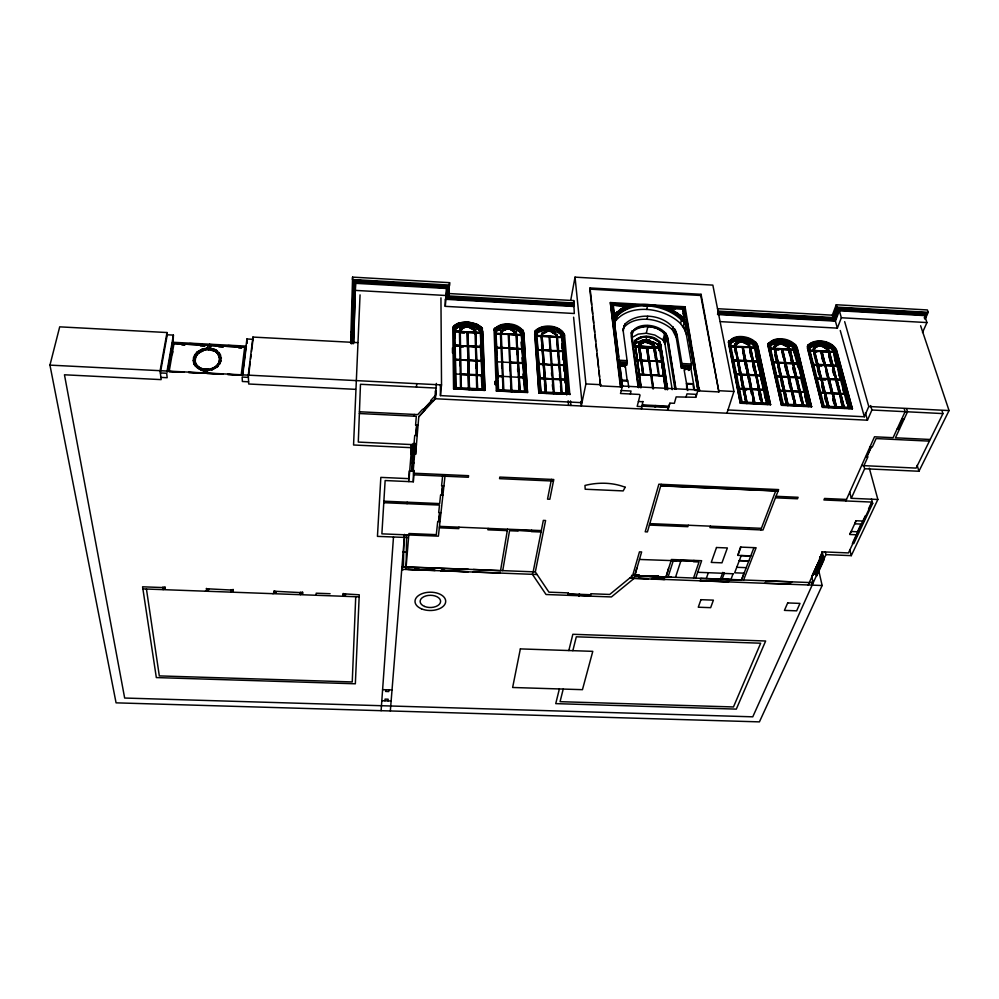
<?xml version="1.0" encoding="UTF-8"?>
<svg xmlns="http://www.w3.org/2000/svg" width="999" height="999" viewBox="0 0 999 999"><rect width="100%" height="100%" fill="white"/><g stroke="black" fill="none" stroke-linecap="round" stroke-linejoin="round"><path stroke-width="1.5" d="M316.171 595.279L316.183 593.206L330.095 593.718M635.189 343.693L636.126 340.234L642.182 337.325M639.435 347.153L640.009 343.943L639.447 345.804M444.992 476.211L438.399 536.163L381.88 533.853L385.139 480.544L413.299 481.793L413.424 470.904M413.736 454.508L413.886 443.568M413.936 470.292L413.886 474.825L468.381 477.26L468.581 475.686L414.023 473.239M414.622 454.17L414.735 443.281M411.064 454.008L415.621 454.22L415.734 443.544M640.871 387.812L634.815 340.809M640.946 387.525L634.79 341.034M638.773 346.69L638.96 344.205M638.623 347.315C639.485 343.644 638.511 345.08 638.873 344.63M411.076 452.447L411.188 444.655M411.613 444.592L411.576 447.689L353.559 444.992L360.052 294.88M413.037 443.519L411.513 471.228M638.086 386.688L631.168 335.814C633.603 319.767 663.336 323.614 667.644 337.2L675.923 388.773M638.448 387.637L631.405 332.542M409.091 477.097L409.178 470.941M404.333 537.462L404.383 534.365M406.118 566.895L406.593 534.715M403.896 539.36L403.446 567.007L468.419 569.305M789.372 349.463L782.504 349.5L785.714 363.074L792.494 363.436L789.148 349.538L774.949 348.776L774.849 347.265L776.235 345.292L780.893 343.231L788.461 346.915L789.897 349.588L794.317 349.825C790.983 341.783 772.202 338.948 769.904 348.127L777.085 379.545M774.949 348.776L775.174 346.503L780.743 343.631L787.836 347.19L789.148 349.538M793.568 351.898L794.779 348.551C791.27 340.122 770.529 337.287 769.779 348.501L774.2 348.738L774.537 345.741L779.832 342.932L779.67 343.906M614.722 326.011L614.86 322.427M768.006 344.817C773.313 334.84 792.769 338.062 797.227 347.764L811.55 406.818L781.505 405.307L768.144 346.603L768.231 343.668M768.968 345.404L782.292 404.895L769.118 344.73M343.244 594.48L343.219 595.242L345.367 595.329M165.072 586.863L165.072 587.637L142.582 586.8L156.331 677.572L355.344 683.791L359.253 594.805L343.256 593.793L345.417 593.868L345.342 596.341M350.649 343.294L352.597 277.123L449.587 282.667L448.551 295.929L573.938 302.984L573.613 306.468L445.192 299.275L445.254 306.343L574.3 313.511L573.701 300.587L448.526 293.519L449.587 282.667M351.336 343.893L353.246 280.195L448.776 286.051L353.246 280.195M352.11 342.994L354.008 281.281L447.927 286.613L446.865 297.802L573.801 304.92M352.847 343.768L354.77 282.28L447.077 287.525L446.029 298.726L573.726 305.881M353.496 342.645L355.532 283.316L446.228 288.461L446.303 295.517L355.144 290.384M353.621 343.594L354.158 326.798M354.258 323.688L355.132 295.729M355.282 291.071L355.532 283.316M686.837 385.139L684.103 369.78C684.602 367.844 691.857 369.118 688.573 370.492M355.731 596.728L352.247 681.942L159.316 675.898L146.441 589.035M734.54 344.955L735.976 342.782L740.446 340.796L734.902 344.006L734.627 346.603L730.182 346.353L730.219 344.156M734.677 344.355L734.627 346.603M742.969 347.365L749.862 347.327L742.969 347.365L745.828 360.951L752.647 361.313L749.662 347.415L735.389 346.641L735.801 343.956L740.396 341.358L746.303 342.994L742.444 340.909M343.244 594.205L343.281 593.443M354.77 282.28L447.077 287.899M740.309 403.234L728.621 344.056C730.956 332.18 753.858 335.602 757.717 345.629L770.529 404.757L740.309 403.234L728.546 341.908M729.532 342.582L741.146 402.822L729.482 344.98L729.595 342.282L729.395 342.994M352.597 277.123L352.472 279.533L449.612 285.065M354.008 281.281L447.927 286.963M381.106 710.689L393.481 537.025M300.399 593.668L302.56 593.743L302.585 592.981M272.877 593.681L276.286 591.733L274.101 591.233L302.56 592.707L302.572 591.945M384.927 700.799L385.052 699.113L388.161 699.2L388.024 700.886M385.739 689.747L385.614 691.458L388.748 691.558L388.886 689.847M390.334 710.963L404.545 534.777M407.055 503.696L407.18 502.185M408.841 481.593L411.825 444.567M414.11 416.171L414.26 414.435M416.458 387.088L416.733 383.666M564.423 365.334L563.249 350.836L558.578 351.011L563.174 351.248C563.985 337.475 563.611 329.608 549 328.721C544.33 328.646 535.576 329.62 536.663 336.238L541.221 336.476L544.368 378.584M413.973 444.667L414.735 435.352L417.195 435.464M412.35 471.266L413.773 454.095M415.721 435.389L416.571 425.212M538.823 393.094L569.917 394.243L538.823 393.094L534.89 331.743M535.939 332.342L539.86 392.682L568.593 393.718L563.374 335.564C559.715 325.924 541.833 324.5 535.926 332.492M415.971 435.402L416.82 425.224M413.186 471.303L414.622 454.145M416.208 435.414L417.07 425.237M405.906 569.43L408.928 533.528L436.301 534.652L437.724 521.428L440.01 521.528M413.299 481.793L414.185 471.316L409.677 471.116M415.621 454.22L418.793 416.708L424.725 410.252L422.627 409.29L417.732 414.597L359.44 411.763M221.366 357.917L219.917 363.936M407.692 569.43L435.152 570.317M274.138 592.282C278.709 591.695 274.3 594.093 274.163 591.932M274.113 591.658L274.126 590.884M418.793 416.708L435.364 398.751L436.363 383.429M445.254 306.343L447.077 287.525M446.865 297.802L447.927 286.613M573.876 303.996L447.714 296.903L448.763 285.627M573.601 317.207L581.98 402.672L440.447 395.616L441.521 384.915L440.946 297.852M193.269 360.651L193.556 357.492M453.271 326.561L452.972 327.722L454.095 325.549L458.491 323.127L467.644 321.815L476.873 324.126L482.255 328.134L484.927 390.384L453.571 388.798L452.759 329.108C455.344 318.231 478.446 322.09 482.455 328.546M454.158 327.635L454.046 328.334C459.128 320.454 477.21 320.904 480.494 330.369L482.455 388.911L455.869 387.575L454.932 328.996C455.257 323.401 463.361 323.114 467.557 322.964M454.12 328.059L454.295 327.335M454.245 327.759L454.645 326.798M454.945 330.169L454.807 331.818L459.465 331.643L454.857 331.393M472.752 326.211C462.3 325.624 477.822 327.085 475.774 332.942L480.382 333.191C480.531 322.352 458.454 320.954 455.032 329.832C460.339 322.64 477.26 323.526 480.419 332.492L482.33 389.847M455.319 328.122L455.182 329.433C461.613 323.526 477.085 323.901 480.369 332.867L475.761 332.617C474.875 324.375 461.251 326.323 459.827 329.258C460.826 326.361 470.342 326.086 463.773 325.786C463.861 325.437 470.492 325.861 471.366 326.186M455.444 329.008L455.744 327.56M456.768 328.059L456.905 326.748M458.054 327.347L458.191 326.036M442.619 476.111L441.583 485.764L443.931 485.876M459.44 326.748L459.59 325.437M438.636 521.466L439.597 512.637M441.521 495.042L442.52 485.814M455.219 328.321L454.807 331.493L459.453 331.318L454.857 331.069L454.907 337.899M438.873 521.478L439.835 512.649M441.745 495.054L442.757 485.814M439.098 521.49L440.059 512.649M441.983 495.067L442.994 485.826M453.571 388.798L484.927 390.384M455.482 374.026L460.277 374.2M460.564 329.62C460.015 330.856 465.284 325.911 467.457 326.598L474.125 330.207L474.987 332.58L460.202 331.78L460.989 329.071L466.258 326.885M460.939 326.261L461.076 324.95M496.003 332.392C496.491 326.386 505.544 326.398 510.039 326.661C523.738 327.772 522.814 336.988 522.115 349.076L517.494 348.826L516.333 332.53L509.34 328.221C512.25 328.072 500.824 330.007 501.173 330.919L507.28 328.109L507.08 329.096L502.997 330.894L501.336 332.655L503.046 330.469L507.142 328.671M435.089 570.491L407.58 569.255M462.5 325.911L462.649 324.588M459.827 361.476L459.902 365.696M464.123 325.674L464.273 324.363M494.055 329.533L496.316 390.959L527.497 392.52L523.838 332.967C520.192 322.227 499.775 320.592 494.006 329.957L494.293 328.783M494.88 332.292L497.39 390.547L495.129 330.132M460.801 359.84L467.894 360.627L468.656 389.111M465.147 325.612L469.73 325.861M465.447 326.074L466.458 325.886M465.796 325.574L465.946 324.25M205.357 591.196L208.679 589.235L206.431 588.736L233.067 590.147L233.067 589.373M230.944 591.108L233.142 591.183L233.142 590.421M467.582 324.288L467.457 326.598M454.607 327.222L460.589 324.188L467.619 323.052M467.894 360.289L467.594 345.754L460.477 345.804L467.544 346.178L467.257 332.068L460.252 331.68L461.363 388.748M467.994 332.53L475.049 332.48L467.994 332.53L468.331 346.216L475.399 346.591L468.394 346.129L469.043 374.725L476.311 375.025M468.756 325.499L470.367 325.824M468.668 327.01L474.188 329.782L475.037 332.155L476.735 389.523M469.393 326.723L469.493 325.861M441.833 569.83L444.78 570.167M469.405 389.573L468.044 332.105M639.56 345.392L640.134 343.806L643.618 341.67M639.722 344.58L639.535 346.728L654.233 347.427M467.894 360.627L467.607 346.091L460.477 346.129L467.557 346.503M468.593 389.535L467.944 360.214L460.751 359.915L467.932 359.877M474.687 331.031L474.625 330.382M357.654 342.62L252.922 337.075L248.289 375.149L248.714 384.003L355.457 389.335M248.589 375.849L250.25 362.15M250.612 359.103L251.174 354.533M251.536 351.486L253.022 339.31L246.915 338.986L242.332 375.537M474.987 332.58L460.239 331.356L460.202 332.105L467.207 332.48M475.399 330.744L475.349 330.107M481.368 360.914L476.61 360.751L475.824 332.53L480.432 332.767M475.811 360.701L468.731 359.915M479.607 330.319L479.77 329.008M242.745 374.862L246.341 346.129L172.665 342.27L167.645 371.441M479.895 330.769L480.057 329.458M480.057 331.181L480.169 329.682M481.855 375.299L477.047 375.137L476.248 346.541L480.894 346.79M480.781 328.209L481.668 331.568L480.781 328.209L479.208 326.935L474.637 324.525L469.38 323.214M216.696 350.537L210.564 348.276L210.939 345.517L244.668 347.277L241.171 375.199L227.71 374.338M477.447 388.524L476.673 360.664M480.694 348.464L480.731 347.714M482.854 331.168L484.977 389.96M458.978 527.172L458.803 528.621L439.323 527.809M481.63 376.973L481.68 376.211M614.797 322.689L615.109 320.504L614.06 325.274L617.407 315.234L615.771 318.556M206.481 589.16L206.481 588.386M206.531 589.785C211.139 589.198 206.743 591.608 206.581 589.435M494.08 329.608L494.705 328.122M497.452 390.134L526.198 391.995L522.652 333.366C519.193 323.576 500.574 322.215 495.067 330.557L495.179 329.87M495.254 329.982L495.641 329.021M459.415 331.73L459.827 329.258M496.228 330.544L496.016 332.043L496.191 331.268M496.103 331.481L496.578 329.92M496.403 331.231L496.728 329.782M496.54 331.094L497.852 328.971M497.677 330.282L499.113 328.259M498.938 329.57L500.312 328.971L500.487 327.66M454.095 327.909L454.695 388.399L483.653 389.86L481.718 331.156M500.312 328.971L501.773 328.484L501.96 327.173M468.032 571.765L440.459 570.604M501.773 328.484L503.321 328.122L503.508 326.823M504.632 327.585L507.017 327.585L505.931 327.834M503.321 328.122L504.932 327.897L505.107 326.586M504.932 329.882L504.932 328.796M496.316 390.959L527.559 392.108M507.217 328.534L506.306 327.872L508.229 328.321L508.404 326.511M501.735 362.063L497.065 361.813M504.92 327.897L506.58 327.784L506.768 326.486M494.655 328.546L501.011 325.224L508.441 324.038M472.927 571.952L500.087 573.001M495.591 329.445L501.448 326.411L508.416 325.274M473.326 569.492L500.524 570.779L507.529 529.195M507.08 329.096L508.316 328.396M503.846 389.86L501.273 333.903L508.241 334.278L501.211 334.315L501.248 333.566L515.971 334.365L519.268 391.658M510.501 328.072L509.54 327.722L509.278 328.646L513.511 328.421M501.523 331.843L501.198 333.991L515.909 334.79L515.147 332.567L509.54 328.808L515.696 332.13L516.683 334.827L521.253 335.077C520.117 329.021 511.6 328.134 506.58 327.784M509.015 334.315L515.984 334.69L509.015 334.315L511.963 391.708M503.284 376.398L510.464 376.773M511.001 329.87L515.209 332.155L515.909 334.79M511.525 328.246C507.38 326.548 499.263 327.26 496.141 331.656M512.437 330.632L512.487 329.545M509.627 362.475L502.522 362.1M205.232 373.189L205.819 369.28L205.881 370.017M208.092 370.592L207.193 370.579L206.805 373.464L220.255 374.15M203.684 373.301L204.071 370.454L197.864 368.156L193.893 363.361M206.606 348.139L207.48 348.151L207.867 345.354L173.988 343.581L169.156 371.566L179.658 372.09M488.149 528.384L487.924 529.82L507.292 530.631M511.176 376.885L518.344 377.26M519.917 390.671L516.758 334.74L521.341 334.977M520.429 332.53L520.629 331.218M520.541 334.19L520.941 331.68M520.716 334.603L521.041 331.893M162.999 588.611L165.21 588.686L165.21 587.912M522.652 333.366L521.64 330.432M527.497 392.52L523.776 333.379L522.639 329.645M520.067 391.695L517.582 348.738L522.202 348.988M523.389 331.543L523.339 330.769M522.976 363.174L522.177 348.651L517.557 348.414M519.205 376.873L523.926 377.123L523.039 362.749L518.381 362.512M524.675 390.909L523.938 377.46L519.143 377.297M534.665 333.966L538.898 392.682M535.102 331.006C541.47 323.963 561.301 325.799 564.572 335.164C560.701 324.613 541.146 322.902 534.89 331.818M536.426 331.231C542.769 326.523 559.74 325.874 563.299 335.989L568.593 393.718M537.112 332.555L536.775 334.253L537.499 331.993M537.137 333.441L538.598 331.181M538.386 332.492L539.822 330.469M539.61 331.78L540.958 331.181L541.171 329.87M541.221 336.476L541.271 335.739L536.713 335.489L541.296 336.064L545.367 391.958M558.99 365.047L556.368 335.214L553.121 332.405L548.926 330.607C544.605 331.356 535.501 338.661 547.677 331.306L547.877 330.319L545.566 331.006L541.683 333.678L547.802 330.731L544.992 329.77L552.684 330.607M540.958 331.181L542.395 330.694L542.619 329.395M553.483 393.806L549.013 336.476L542.07 336.101L544.105 364.61L551.173 364.972L544.08 364.273L542.045 335.776L556.68 336.563L557.792 350.961L550.799 350.599L557.879 350.549M542.195 334.465L542.507 333.629M502.734 570.641L509.54 530.719L517.894 531.068L518.156 529.632M542.395 330.694L543.918 330.332L544.143 329.033M544.905 332.392L544.892 331.306M545.167 330.207L548.813 330.532L549 328.721M543.918 330.332L545.516 330.107L545.741 328.796M546.59 329.62L547.602 329.795M545.504 330.095L547.152 329.995L547.377 328.696M172.278 354.57L172.79 351.648M547.677 331.306L548.926 330.607M166.958 371.728L173.401 335.102L167.245 334.777L160.639 371.416M167.682 371.815L172.665 342.27M169.842 362.462L170.379 359.415M170.916 356.356L171.453 353.309M173.052 344.156L173.401 335.102M549.013 336.476L541.995 336.526M549.862 330.844L550.112 329.932M542.182 334.253L541.97 336.201L556.605 336.988L555.794 334.765L550.149 331.019M549.775 336.513L556.705 336.888L549.775 336.513L554.358 393.431M551.123 329.87L550.761 331.144L556.98 335.339L555.169 332.979L549.937 330.432L552.759 330.194M557.055 334.927L557.38 337.025L561.938 337.275C561.625 332.405 554.745 331.943 552.147 330.045M550.799 330.706L552.509 330.182M552.322 332.455L552.372 331.381M553.046 332.829L553.096 331.755M546.278 393.444L544.18 364.185M818.73 570.504L822.14 585.514L759.415 721.877L116.071 702.846L49.95 365.122L59.703 326.848L167.008 332.53L160.115 370.691L161.126 379.62L64.46 374.787L124.663 698.039L752.771 716.82L825.911 554.62L825.211 551.635M551.148 364.635L544.155 363.848M556.918 335.152L556.88 334.515M552.297 378.996L545.242 378.209M561.038 334.727L561.276 333.429M561.251 336.601L561.6 333.878M561.313 336.8L561.775 334.29M561.663 337.025C563.886 330.507 555.094 328.509 550.524 327.56M562.874 334.228L562.849 333.541M570.904 299.35L575.037 277.148L712.849 285.127L733.953 391.483L726.91 413.224M551.935 364.685L559.103 364.972L560.214 379.395L557.904 350.886L550.836 350.924L557.829 351.298M808.553 346.566L808.541 349.25L823.213 406.955L808.503 346.865L808.353 347.54M559.89 365.01L564.46 365.671L565.696 379.682M536.838 333.191L536.638 335.901L541.196 336.151L541.895 333.129M531.63 530.194L531.368 531.618L541.033 532.017M561.351 392.757L560.327 379.333L553.096 379.033M564.173 366.408L564.747 371.591M564.46 365.671L564.51 364.91L559.79 365.085L564.535 365.259M565.734 380.032L565.784 379.27L561.088 379.021L561.038 379.782L565.734 380.032L567.007 394.48L562.075 334.79M532.917 571.815L532.417 574.313L546.041 594.505L611.425 596.94L634.29 578.259M533.166 571.815L543.331 520.392L545.591 520.491L535.327 571.903L548.913 592.17L568.394 592.907L567.832 595.317M551.436 479.395L547.527 499.15L549.825 499.25L553.771 479.508L499.8 477.085L499.562 478.658L553.458 481.068M718.905 391.92L701.061 294.305L590.047 287.937L589.81 289.136L700.736 295.492L718.905 391.92L699.312 390.921L698.863 387.587M575.037 277.148L585.901 383.928L581.281 405.994L580.831 401.348M699.312 390.921L685.052 306.768L610.339 302.547L620.416 386.888L600.574 385.876L599.887 379.732M611.063 303.758L635.177 304.82M769.18 344.43L768.98 345.13C774.65 336.675 791.707 339.298 796.003 348.164L810.052 406.293L795.853 348.564C791.445 339.797 776.46 337.824 769.267 344.293M612.774 304.995L628.92 305.894M613.199 305.294L627.372 306.094M614.16 315.996L612.837 304.695M614.435 314.997L613.274 304.995M617.27 311.775C609.452 319.83 621.828 306.256 627.447 305.794M618.593 356.793L614.035 319.668M615.109 314.722L623.513 307.904L620.379 309.802M600.574 385.876L590.047 287.937M614.135 325.699L615.821 318.294L615.059 320.766M616.121 317.67L616.395 316.471M616.495 315.459L618.943 312.5L624.637 308.566L635.239 304.52M614.747 324.887L622.502 385.789L620.704 385.701L620.416 386.888M617.582 311.988L615.921 313.911M620.079 309.578L626.81 306.356L623.438 308.204M617.057 316.421L619.592 312.912C639.185 297.69 672.427 304.071 685.676 324.663L684.452 329.146L686.35 334.49L691.483 364.036L690.646 366.97L694.567 389.722M626.573 306.094L628.995 305.594M624.937 324.088L622.789 330.482L624.937 324.088C639.273 310.102 669.879 315.247 676.997 334.365L682.192 365.159L681.38 368.057L683.179 368.344L683.728 366.421L682.192 365.159L691.508 365.646L691.221 364.023M621.353 365.147L618.781 365.01L619.23 363.037L625.674 363.374L627.31 362.275L623.264 331.431L623.913 326.111M568.443 594.805L568.656 593.906M631.193 333.728L631.618 331.868M631.48 332.455L632.142 330.806M631.805 335.627L632.717 331.743C641.982 323.201 661.875 325.624 666.708 337.774L674.949 389.323M623.376 363.923L625.674 363.374L625.199 365.347L626.598 365.222L627.31 362.275L619.03 361.838M634.727 341.321C640.359 332.729 661.413 335.277 661.151 347.477M634.827 340.859L635.127 340.085M634.715 344.168L635.376 341.371M634.727 344.855L635.726 340.659M619.318 314.111C626.997 307.455 637.587 305.344 647.502 305.856L647.789 304.658M616.346 320.005C623.838 311.551 635.789 308.866 646.678 309.428L647.764 304.92C660.227 305.731 672.577 310.514 681.768 319.068M638.935 344.405C637.574 346.191 642.195 339.697 645.092 340.609L644.755 342.22L648.688 342.994M638.985 344.618L639.372 343.444M638.661 347.64L638.973 346.391L634.44 346.154M578.708 595.729L579.045 594.293M639.884 344.855L640.396 342.62M639.485 347.477L639.735 346.441L654.183 347.103L653.746 345.329M579.395 595.754L579.732 594.318M640.908 344.031L641.171 342.994M624.263 327.048C629.919 320.804 638.848 318.856 646.977 319.255L647.702 316.296M641.321 342.944L641.57 341.908M642.195 341.121L642.782 339.972L649.3 340.322L649.35 342.707M641.932 341.308L642.444 340.085L645.092 340.609M730.269 343.956L730.094 344.717L730.856 342.495C737.574 336.925 751.285 338.336 755.269 346.416L757.891 361.588L753.408 361.351L750.486 347.777L755.057 347.602M641.957 342.645L642.207 341.608M642.082 343.306L642.332 342.27M642.482 341.221L642.782 339.972L643.781 339.91L634.702 343.831L638.199 341.72L643.618 340.534M642.607 342.345L642.856 341.308M642.669 343.219L642.981 341.97M630.307 393.981L631.031 391.034L621.191 390.534M643.368 342.707L643.943 340.921M643.993 341.858L644.118 340.372M632.005 331.393L637.374 327.797L647.926 325.612M631.743 337.625L638.111 334.141L646.278 333.229L647.864 326.773M648.001 340.784L642.157 340.272L644.792 340.085M644.442 342.32L644.705 341.283M559.365 688.948L555.744 703.633L736.313 709.115L765.646 641.008L572.839 634.29L568.831 650.549M640.584 361.388L638.973 346.391M635.064 340.384L640.234 337.45L646.74 336.438M640.784 361.101L638.923 346.603L634.265 346.453M645.691 341.196L646.728 337.013L651.673 337.874M645.841 342.145L646.153 340.896L649.462 342.295M641.37 361.438L639.735 346.441L646.628 346.803L652.734 388.786M641.57 361.151L641.72 360.527L643.518 375M646.877 341.758L647.29 340.209M647.077 342.557L647.389 341.308M647.739 341.446L647.427 342.694L648.638 343.194L648.938 341.958L650.936 343.044M646.316 348.052L646.628 346.803M647.802 342.058L648.276 340.147L649.887 340.472M648.151 342.207L648.401 341.171M647.09 348.089L647.402 346.853L654.283 347.215M649.05 341.358L649.3 340.322M649.412 341.508L649.912 340.472M649.425 343.369L649.687 342.332M563.224 689.06L560.064 701.673L733.466 706.955L760.676 643.206L576.311 636.8L572.839 650.674M650.099 343.082L650.361 342.045M650.112 343.956L650.424 342.707L652.335 343.893M636.276 360.115L640.946 360.489L642.832 374.538L640.896 360.689L636.326 360.452M650.836 343.456L651.098 342.42L647.14 340.721L649.662 340.472M671.091 310.901L660.489 305.944L684.377 307.292L687.137 323.813M651.51 344.805L651.823 343.569L653.621 344.842L654.845 347.552L659.527 347.714L655.007 346.928L653.945 344.368L651.098 342.42M652.235 344.318L652.497 343.281M652.846 345.542L653.234 344.867M653.021 345.691L653.783 344.218M649.25 361.226L647.402 346.853M589.984 595.229L589.71 595.604M653.433 346.578L653.945 344.368M590.234 596.153L590.846 593.743L609.727 594.455L631.418 576.673M653.508 346.765L653.821 345.529L658.478 375.137L651.311 375.399M654.033 345.866L654.295 344.83M654.233 346.278L654.42 345.042M654.02 348.251L654.233 346.89L639.697 346.104M654.782 348.289L655.057 347.265L659.577 347.502M641.445 408.978L642.856 401.411M666.832 308.029L682.941 308.641L684.777 319.917M650.636 374.937L643.668 374.375M657.891 346.104L658.965 341.92L654.47 338.973M650.736 375.075L638.261 374.637M660.139 342.182L659.602 341.408M658.453 346.853L659.527 342.669L658.965 341.92M668.456 308.404L682.604 308.903L684.215 318.881M658.716 347.327L659.527 342.669M668.456 309.915L660.489 305.944M658.878 347.727L659.565 342.295L652.984 338.336M668.531 308.104L671.803 310.339M658.878 350.199L660.289 344.455L659.777 342.719M658.965 350.624L660.414 345.055L659.964 343.556M656.293 361.176L649.4 360.602M660.676 344.455L667.782 389.485M657.18 361.338L661.688 361.788M672.202 389.672L665.022 344.218L663.036 339.935L664.71 333.491M675.761 389.36L667.482 337.787L665.484 332.63M663.798 340.959L665.484 334.515M664.173 341.608L665.858 335.164M664.397 342.158L666.083 335.714M672.29 311.85L668.618 309.315M673.064 310.976L669.505 308.504M665.022 344.218L666.708 337.774M661.363 362.487L661.7 361.251L657.13 361.001L661.75 361.576L661.425 362.287M659.103 375.799L663.873 375.424L663.136 376.011L663.299 375.387L665.396 389.023M675.886 314.048L672.439 311.251M681.917 363.524L681.056 366.471L676.211 337.312L672.339 329.695L673.114 326.748M673.338 310.464L677.035 313.062L666.907 307.729M673.975 331.855L674.762 328.908M683.154 320.179L682.829 321.366L678.546 317.407L678.858 316.221M654.832 406.768L655.169 405.532M674.837 333.329L675.624 330.382M679.22 316.471L676.048 313.449M655.631 406.805L655.968 405.569M680.282 315.784L674.313 311.738M675.361 334.603L676.148 331.656M680.544 315.609L677.11 312.774M676.211 337.312L676.997 334.365M684.452 329.146L680.569 323.551L681.755 318.806M685.052 306.768L685.264 311.026M682.267 319.118L679.382 315.884M683.441 318.531L680.356 315.484M683.728 318.381L680.619 315.322M684.278 322.09L686.5 326.648M683.079 326.835L684.29 322.352L678.783 316.483M671.241 577.097L634.752 575.761L636.8 568.231M685.589 324.663L687.587 330.007L686.35 334.49M697.964 389.947L686.488 323.676M685.277 331.131L686.488 326.386M687.2 328.609L697.801 389.897L699.662 389.735M667.494 410.277L669.817 403.371M667.894 410.289L669.892 403.084L674.362 403.309L676.161 396.903L695.878 397.302L698.076 389.91M700.736 295.492L701.061 294.305M683.728 366.421L689.934 366.745L689.385 368.681L690.671 368.544L691.508 365.646L687.687 367.282M693.818 389.473L692.831 383.728L686.55 383.404L686.713 389.647M639.422 575.998L666.021 577.26L668.568 568.369M686.126 396.765L686.962 393.881L696.453 394.355L695.591 397.24M633.878 574.924L634.752 575.761L641.633 551.947L639.46 551.86L632.617 575.674L813.124 582.679L811.775 576.623M661.176 484.315L647.427 531.905L645.204 531.805L658.865 484.215L778.633 489.585L762.974 530.019L709.927 527.609L710.414 526.173M640.234 576.023L664.884 576.972M728.408 342.669L728.646 341.521M728.521 341.933L728.933 340.859M739.834 337.974L733.566 339.235L729.707 342.145L734.864 339.136L743.106 338.574L750.049 340.547L755.719 344.68L769.055 404.233L756.493 346.016C753.184 337.3 732.679 333.654 730.344 343.906L742.107 402.01L767.719 403.296L755.019 345.242C753.408 339.76 746.128 338.673 741.283 337.912M734.49 360.352L737.612 360.102L734.827 346.516L730.381 346.278L730.856 342.495M730.344 343.906L731.817 341.683M731.418 342.957L732.916 340.971M732.517 342.245L734.14 340.372M733.741 341.646L735.476 339.885M735.027 343.594L734.602 344.555M735.077 341.171L736.5 340.809L736.9 339.535M737.487 360.514L734.827 346.516M735.314 345.317L735.801 343.956M735.389 346.641L735.501 344.518L741.358 341.496L748.401 345.055L749.662 347.415L749.075 345.242L747.09 344.131M735.451 346.965L742.344 346.915L745.067 360.914L738.249 360.552L735.451 346.965L742.22 347.327L745.067 360.914M737.824 340.272L743.531 340.347L742.944 342.033M736.5 340.809L738.011 340.572L738.411 339.298M738.973 340.509L740.109 340.272M732.991 360.277L737.612 360.102M737.687 340.684L743.331 340.759M737.999 340.572L739.585 340.472L739.984 339.198M728.808 341.258L734.39 337.962L741.483 336.788M665.197 579.445L657.879 578.933M665.958 576.885L671.465 559.502L701.635 560.701L695.691 578.121M740.783 341.67L741.558 339.21M742.557 340.409L742.319 341.308L746.353 341.096M742.594 341.895L749.038 344.78L750.411 347.452L754.857 347.689C752.896 341.845 744.879 340.846 739.585 340.472M668.081 576.972L673.201 560.938L680.569 561.238L681.018 559.877M737.549 360.839L733.066 360.602L737.549 360.839L740.346 374.513L737.674 360.427M738.249 360.552L735.589 346.553M744.405 340.921L744.779 341.071M748.214 374.837L750.998 389.185L748.214 374.837L741.121 374.563L738.311 360.876L745.266 360.839L748.014 374.912L745.266 360.839M736.026 374.213C752.397 375.836 724.999 373.501 740.484 374.113M688.311 525.249L687.849 526.685L649.338 525.062M747.727 343.843L746.428 342.582M749.038 344.78L750.411 347.452M741.121 374.563L738.448 360.477M744.055 388.823L741.32 374.488L744.055 388.823L751.211 389.123L754.233 403.496M745.828 360.951L743.106 346.965M675.511 577.347L680.719 561.326M755.868 375.237L758.716 389.585L755.868 375.237L748.775 374.962L745.903 361.288L752.846 361.238L755.656 375.312L752.846 361.238M740.222 396.091L738.91 388.486M753.658 345.167L754.07 343.893M754.02 345.617L754.432 344.343M754.245 346.016L754.57 344.555M754.295 347.427L755.019 345.242M770.529 404.757L757.579 346.041L756.031 342.32M740.559 374.438L743.281 388.786L740.421 374.85M746.29 403.509L743.481 388.723L738.711 388.549L743.406 388.374M752.647 361.313L749.787 347.003L735.514 346.228M747.077 403.546L744.255 388.761L747.215 403.134M748.775 374.962L746.028 360.876M753.408 361.351L750.611 347.365M751.772 389.223L748.975 374.887L751.772 389.223L758.94 389.51L761.713 402.447M756.43 375.349L753.621 361.276L758.104 361.513L761.088 375.187L756.43 375.349L761.163 375.524L764.06 389.86M757.891 361.588L753.546 360.951M753.795 402.46L751.211 389.123M693.943 560.402L693.481 561.75L699.025 561.975L693.556 577.959M754.57 402.497L751.985 389.16L755.019 403.534M759.502 389.622L756.63 375.287L759.502 389.622L764.285 389.785M781.505 405.307L768.281 346.203L768.506 343.007M769.642 346.853L770.416 344.63M770.903 345.105L771.34 343.831M794.455 349.45L791.67 345.854L782.891 342.482L776.972 342.395L779.695 343.344L774.387 346.154L774.337 348.326C768.805 347.402 768.668 349.35 774.275 349.063L777.409 362.625L774.437 362.475M771.977 344.393L772.414 343.119M773.176 343.793L773.613 342.52M774.487 343.306L774.924 342.033M761.575 402.859L758.94 389.51M774.063 347.09L774.537 345.741M762.362 402.897L759.715 389.56L762.499 402.485M775.898 342.957L776.335 341.683M774.849 347.265L775.199 346.228M774.275 349.063L769.992 348.414M775.024 349.101L781.905 349.051L784.964 363.037L778.171 362.674L775.024 349.101L781.755 349.463L784.964 363.037M777.397 342.719L777.834 341.446M778.346 342.657L779.495 342.42M778.596 343.656L779.395 341.346M768.368 343.419L773.813 340.11L780.856 338.936M772.951 362.387L777.559 362.225L774.412 348.651M773.164 362.312L777.634 362.55L773.089 361.988M767.719 403.296L767.269 404.57L764.21 389.448L759.64 389.21M780.519 342.632L780.956 341.358M778.87 342.694L780.768 342.732M780.631 343.144L781.93 342.545M782.704 342.907L781.693 343.456L785.689 343.231M781.98 344.031C790.758 344.106 791.533 356.406 792.644 363.024L792.494 363.436M782.342 344.18L782.891 342.482M783.753 343.069C780.207 341.433 772.239 341.983 769.692 346.466M784.178 344.393L781.83 343.044M794.767 404.533L788.498 376.948L781.418 376.66L775.174 348.688M784.939 344.767L783.478 343.881M785.689 345.13L784.327 343.981M787.125 345.979L785.838 344.73M706.281 578.533L708.341 572.714M788.461 346.915L790.047 349.175L793.256 363.474L797.864 363.299L793.256 363.474M788.261 377.023L785.189 362.949L778.396 362.587L781.418 376.66M777.634 362.55L780.644 376.623L777.484 362.962M780.868 376.548L783.953 390.871L780.868 376.548L776.148 376.386M785.714 363.074L782.654 349.101M796.103 377.347L799.312 391.658L796.103 377.347L789.035 377.06L785.801 363.399L792.731 363.349L795.878 377.41L792.731 363.349M784.715 390.909L781.643 376.586L784.715 390.909L791.87 391.208L795.254 405.557M793.056 347.302L793.506 346.029M793.431 347.752L793.88 346.478M793.568 347.964L794.03 346.69M793.668 348.151L794.118 346.878M793.706 349.55L794.492 347.377C791.483 340.434 781.23 339.173 774.625 340.759M811.55 406.818L797.077 348.176L795.466 344.468M793.968 351.361L797.427 364.523M797.714 363.711L794.542 349.737L790.122 349.5L793.406 363.062M791.633 391.271L785.189 362.949M796.64 377.46L793.481 363.399L797.951 363.636L801.285 377.285L796.64 377.46L801.373 377.622L804.782 391.533L800.087 391.695L804.857 391.87L808.216 406.63L808.703 405.357L794.492 347.377M787.349 405.569L784.178 390.809L779.407 390.646M803.009 405.944L799.55 391.596L792.407 391.308L785.938 362.999M788.124 405.619L784.952 390.846L788.273 405.207M782.754 405.344L783.216 404.083L769.942 346.054L770.017 343.544L773.313 341.246M722.826 572.39L720.242 579.445L741.37 580.269L753.933 547.652M852.359 408.878L836.525 349.887C831.755 340.447 814.984 337.674 807.716 345.554C815.471 338.336 831.555 340.884 836.375 350.299L852.359 408.878L822.477 407.367L807.592 348.738L807.617 345.804L807.404 346.953M800.087 391.695L796.865 377.385L800.236 391.296M807.592 348.738L807.866 345.142M808.765 346.029L808.403 346.978C814.46 338.898 830.868 341.571 835.301 350.287L850.836 408.341L835.139 350.686C830.644 342.058 815.783 339.872 808.616 346.428M795.541 404.57L789.26 376.985M833.578 351.948L834.078 350.674C829.894 342.844 816.433 341.071 809.764 346.765C805.456 351.773 817.706 341.333 821.253 344.917C825.624 345.979 832.005 346.99 833.578 351.948L829.182 351.71L827.871 349.188L822.901 346.391L827.884 350.324L832.142 365.534L825.399 365.184L821.84 351.623L828.683 351.586L821.84 351.623M810.201 347.227L810.664 345.966M813.536 348.626L813.723 350.449L809.315 350.212L809.764 346.765M732.979 573.888L730.943 579.595L722.077 579.245L724.238 573.339L697.702 572.29M811.238 346.516L811.712 345.254M812.412 345.929L812.886 344.655M800.836 378.496L804.32 392.744M813.698 345.442L814.173 344.18M813.423 348.826C826.46 340.522 811.9 346.616 813.561 350.861L809.165 350.624M813.386 349.213L813.835 347.864M815.097 345.08L815.571 343.818M824.275 347.54L827.409 349.063L828.433 351.66L814.31 350.899L814.622 348.226L816.558 346.715L820.079 345.354L821.777 345.879M813.798 350.774L817.294 364.335L812.699 364.51L817.145 364.735L813.798 350.774L809.402 350.537M814.31 350.899L814.36 348.776L815.521 347.415M816.408 344.555L822.052 344.618L821.528 346.303M740.933 547.127L737.849 555.382L750.761 555.894M816.57 344.855L817.045 343.581M814.397 351.223L821.24 351.186L824.65 365.135L817.894 364.785L814.397 351.223L821.091 351.586L824.65 365.135M741.508 579.907L744.018 573.164L734.652 572.802L741.221 555.619L750.724 556.006M809.028 348.589C811.6 343.968 819.954 343.469 823.513 345.342M748.139 529.22L748.676 527.797M802.509 404.92L799.55 391.596M815.371 347.827L816.558 346.715M817.519 344.78L818.668 344.543M803.633 406.393L800.324 391.633L803.795 405.994M816.258 344.955L817.906 345.242L818.593 343.481M816.408 347.115L817.731 346.116M817.582 346.516L819.018 345.629M819.667 344.767L820.142 343.494M819.954 344.867L818.056 344.83M818.868 346.041L820.079 345.354M821.103 344.68C828.221 345.042 817.532 346.191 821.877 345.042M717.981 311.076L832.991 317.557L832.329 315.172L836.263 304.745L927.384 309.952L928.208 312.325L925.124 319.243M819.929 345.766L823.363 346.516L821.016 345.179M832.991 317.557L836.937 307.13L836.263 304.745M822.901 345.192L830.856 347.977L833.728 351.573L849.1 408.316M717.856 312.088L833.628 318.594L837.462 307.754L927.197 312.862L924.949 318.656M833.628 318.594L837.462 307.754M717.794 312.999L834.252 319.543L838.111 308.803L926.348 313.811L924.587 318.356M834.252 319.543L838.111 308.803M817.219 365.072L812.786 364.835L817.219 365.072L820.741 378.708L817.382 364.66M717.657 313.961L834.889 320.529L838.735 309.765L925.461 314.685L924.387 317.769M828.558 379.033L832.055 393.344L828.558 379.033L821.503 378.758L814.547 350.824M834.889 320.529L838.735 309.765M824.887 347.265L823.513 346.116M720.366 321.628L837.362 328.134L835.414 321.141L839.372 310.764L924.587 315.597L926.96 322.565L922.502 332.517M826.335 348.102L825.037 346.853M827.684 349.038L826.485 347.702M828.396 349.85L828.021 348.776M828.496 350.037L828.408 349.225M837.362 328.134L841.345 317.757L839.372 310.764M829.182 351.71L828.658 349.625M760.776 529.932L775.736 490.834L660.701 485.689M829.27 352.023L833.828 351.86L837.337 365.809L832.904 365.572L829.27 352.023L833.666 352.26M824.887 365.06L828.471 378.708L824.887 365.06L818.131 364.697L821.503 378.758M825.399 365.184L821.99 351.223M843.231 406.968L836.138 379.433L829.07 379.145L825.486 365.509L832.392 365.459L835.876 379.508L832.392 365.459M820.978 378.646L824.4 392.944L820.978 378.646L816.258 378.484M832.254 349.425L832.754 348.151M832.642 349.875L833.129 348.601M743.606 579.982L756.106 547.739L740.459 547.09L737.861 555.219M825.174 392.994L821.74 378.683L825.174 392.994L832.304 393.281L836.063 407.617M832.791 350.087L833.278 348.813M832.891 350.274L833.378 349.013M832.916 351.673L833.753 349.513C830.494 341.383 810.851 338.261 809.34 348.189L824.125 406.143L823.626 407.405M832.142 365.534L828.596 351.261L814.472 350.499M833.753 349.513L849.475 407.417L848.95 408.678L845.229 393.943L840.459 393.768L836.9 379.47L840.621 393.369L845.142 393.594L841.37 379.707L836.638 379.545L829.432 351.623M829.07 379.145L825.649 365.097M832.816 393.381L829.32 379.083L832.816 393.381L839.947 393.668L843.78 408.004M828.183 407.629L824.65 392.882L819.879 392.719M828.958 407.667L825.424 392.919L829.12 407.267M836.862 367.02L833.765 354.583M837.337 365.809L833.066 365.172M836.8 379.133L841.283 379.37L837.587 365.734L833.154 365.497L836.638 379.545M822.477 407.367L807.741 348.339M839.684 393.731L836.138 379.433M835.526 406.581L832.304 393.281M836.3 406.618L833.066 393.319L836.837 407.654M840.796 380.582L844.267 393.419M769.043 344.842L769.405 343.881M844.38 408.441L840.621 393.369M764.622 583.229L790.908 584.09M765.758 580.844L791.995 581.868M221.104 360.889L217.857 366.508L211.738 370.055M495.129 330.282L495.304 329.57M219.568 360.701C216.546 371.89 196.566 372.552 194.83 360.327M727.971 409.952L864.36 416.758L868.78 406.506L844.679 321.666M729.47 342.694L729.832 341.733M730.157 344.318C733.016 339.772 739.747 339.697 744.542 340.509M435.701 390.397L435.714 395.08L430.806 400.399L432.917 401.373L435.364 398.751L867.457 420.192L871.902 410.002L870.629 405.544M193.581 357.679L194.805 354.645M195.13 358.054C198.289 347.04 217.919 346.378 219.817 358.429M924.475 318.019L926.348 313.811M924.812 318.231L927.197 312.862M812.212 575.761L820.042 558.941L812.224 575.611M808.179 585.077L823.026 551.873L848.463 552.922L872.339 502.11L823.913 499.962L824.562 498.464L846.478 499.438M845.816 500.936L874.5 436.788L893.094 437.687L905.119 411.675L904.207 408.703M813.373 574.949L820.828 558.291M866.558 456.693L871.153 446.978M867.02 456.705L871.378 446.99M820.741 555.019L821.74 559.39L815.234 573.826L814.547 570.791M863.948 465.659L867.944 456.755L865.634 456.643M821.353 553.883L822.701 559.702L816.32 573.876L814.222 573.788L820.716 559.353L820.142 556.818M821.727 553.608L823.101 559.527L816.146 574.949L823.451 559.54L821.74 552.147M869.305 468.131L877.871 499.475L851.298 498.301L864.635 468.731L863.823 465.721M823.501 556.381L824.2 559.378L816.67 576.061L815.221 571.528M897.801 429.071L902.509 418.906M898.039 429.083L902.984 418.931M856.118 520.754L849.762 534.49L856.917 534.79M852.959 542.045L858.153 530.993M859.452 528.234L865.296 515.784M868.531 508.878L871.128 503.346L872.689 503.421L871.478 498.901M872.689 503.421L853.833 543.493L852.322 543.431M825.911 554.62L851.273 555.644L877.871 499.475M941.995 410.701L942.956 413.586L916.108 468.094L861.638 465.546M864.635 468.731L918.943 471.253L949.05 410.564L920.616 325.761M632.717 331.743L631.967 335.889L639.01 387.487M614.747 318.893L616.321 316.77M614.235 315.696L615.184 314.423M616.633 314.86L613.161 319.717L611.201 303.159M613.985 319.93L619.592 312.912M814.622 348.226L814.173 349.575M194.83 354.82L196.903 352.11L202.997 348.651M622.502 385.789L620.491 393.494L639.372 394.443L640.047 395.08L637.175 406.393L642.057 406.643M688.96 370.08L686.625 369.043L684.814 369.955M423.501 409.69L431.868 400.886M639.185 343.793L645.042 340.809M639.085 344.205L645.017 341.183M639.847 344.568L645.991 341.521L653.121 345.279L656.193 361.588M616.558 315.16L624.575 308.866L633.716 305.319M617.345 315.484C624.875 307.018 636.887 304.358 647.814 304.932M639.435 559.465L676.523 560.764L671.116 560.601M501.173 330.919L500.412 333.953L503.034 389.822M735.426 345.179L737.474 343.668M640.084 344.018L644.967 341.383L647.901 341.646M217.844 366.321L211.726 369.867L207.193 370.579M196.915 352.297L203.009 348.838L207.48 348.151M460.851 330.332L462.013 329.52M198.901 352.972L203.584 350.637M538.411 331.618L539.635 330.906M619.78 365.984L622.839 365.522L625.349 366.371L627.31 381.518M620.317 366.059L624.612 366.183M624.038 364.685C625.849 362.849 617.619 363.236 620.779 364.722M810.938 347.327L812.112 346.728M624.775 367.008L625.349 366.371M498.826 330.407L500.187 329.807M542.519 328.097L537.4 330.769L536.775 333.429L540.971 391.87L567.27 393.194M687.861 368.144C690.958 366.858 683.016 366.034 684.727 367.919M622.065 380.944L626.723 381.081M813.398 346.253L814.797 345.891M774.213 344.118L775.624 343.768M644.093 341.433L646.153 340.896M618.781 365.01L621.078 364.473M544.043 327.734L548.888 327.41M646.977 341.346L649.762 341.096M687.762 384.128L691.221 384.228M509.54 327.722L507.017 327.585M781.792 342.957L784.265 342.807M647.14 340.834L649.862 340.684L644.742 340.284M742.432 340.821L745.154 340.659M509.478 328.147L511.938 327.984M551.685 330.244L553.309 330.269M552.435 330.607L554.045 330.632M646.715 337.013C642.832 337.05 634.627 337.612 635.102 343.094L641.108 386.688M744.005 340.709L745.579 340.734M822.489 344.98L824.05 345.005M823.276 345.342L824.824 345.367M471.016 327.023L472.302 327.285M547.152 329.995L550.412 330.169M381.818 700.699L391.133 700.986M382.605 689.647L392.02 689.947M634.752 575.761L634.677 575.074L639.348 575.249M162.949 588.186L165.16 588.261M230.919 590.684L233.104 590.771M300.387 593.244L302.56 593.331M343.231 594.83L345.379 594.904M142.907 588.898L359.165 596.853M634.677 575.074L639.86 575.536L634.652 575.324M655.132 575.899L658.191 576.023M650.237 575.948L658.216 576.248M401.96 566.733L535.327 571.903M414.71 569.005L419.18 569.18M647.527 578.533L638.548 578.071M701.947 580.631L728.483 581.668M537.062 574.5L401.76 569.28L403.097 569.942M629.695 578.071L648.413 578.796M651.535 578.921L822.14 585.514M568.169 593.881L590.596 594.73M579.008 594.442L579.695 594.467M578.921 594.817L568.044 594.417L590.484 595.179L579.607 594.842M567.956 594.792L578.833 595.192M579.507 595.217L590.372 595.629L567.944 594.867M578.746 595.579L579.432 595.604M819.617 559.303L821.74 559.39M824.2 559.378L821.99 551.848M822.701 559.702L820.566 559.615L819.904 556.705M739.26 560.576L748.726 560.951L739.322 560.651M680.831 560.427L693.756 560.938M680.744 560.689L693.718 561.076M402.609 552.097L406.755 552.26M736.725 567.295L746.141 567.669M813.273 573.476L815.384 573.563M733.129 573.776L724.225 573.426L724.125 572.652M649.75 523.613L761.288 528.321M849.899 534.178L851.036 531.48L857.454 531.78L861.063 524.075L854.719 523.801M439.473 526.373L541.308 530.594M518.056 530.207L531.53 530.769M518.006 530.494L531.505 530.906M407.992 537.549L377.447 536.376L380.831 477.385L409.078 478.646M442.919 495.104L440.584 495.005L439.66 503.583L383.878 501.186M863.361 521.078L856.006 520.741L854.844 523.488M383.778 502.697L439.498 505.082L438.686 512.599L440.984 512.699M412.225 462.45L413.923 462.5M412.187 462.974L413.886 463.024M411.538 470.829L413.224 470.904M660.726 485.864L778.046 491.108M776.036 496.303L798.101 497.29L797.489 498.788L775.449 497.814M416.421 444.792L358.291 442.082L360.477 384.278L436.376 388.087M412.887 454.47L414.585 454.545M930.194 439.485L895.441 437.799L907.517 411.8L906.592 408.828M359.365 413.524L416.308 416.283L415.584 425.162L418.057 425.274M929.382 441.133L876.123 438.561L872.314 447.028L869.979 446.915M49.95 365.122L441.521 384.915M868.78 406.506L949.05 410.564M184.153 372.14L169.156 371.566M188.649 372.365L203.659 373.127M206.793 373.276L223.227 374.113M188.674 372.552L200.674 373.151M227.722 374.525L239.673 375.124M783.216 404.083L808.703 405.357M824.125 406.143L849.475 407.417M160.364 372.939L166.683 373.251L167.17 377.722L160.876 377.397M248.401 377.372L242.145 377.06L242.37 381.493L248.614 381.805M741.27 402.41L769.193 403.821M782.442 404.483L810.201 405.894M823.376 406.556L850.998 407.942M740.446 402.822L770.666 404.345M781.655 404.895L811.712 406.418M822.639 406.968L852.534 408.466M871.902 410.002L942.956 413.586M638.411 401.511L642.894 401.735M642.494 404.895L668.618 406.206M655.107 405.744L655.906 405.781M642.345 405.519L668.443 406.818M654.894 406.568L655.694 406.605M901.797 418.868L904.17 418.993M642.182 406.143L668.281 407.442M897.102 429.033L899.462 429.145M181.743 344.543L184.815 344.705M200.212 345.517L204.832 345.754M218.644 346.478L223.239 346.715M238.561 347.515L241.621 347.677M181.756 344.73L184.84 344.892M200.225 345.691L204.845 345.941M218.656 346.665L223.252 346.903M238.574 347.702L241.633 347.864M476.673 360.327L481.356 360.577L481.318 361.338L476.623 361.089M543.369 363.811L538.723 363.574L538.673 364.323L543.319 364.573M559.078 364.635L552.01 364.26L551.96 365.022L559.028 365.384M741.258 374.15L748.139 374.513M748.913 374.55L755.793 374.912M776.285 375.974L780.793 376.211M781.555 376.248L788.411 376.611M789.173 376.648L796.028 377.01M816.408 378.072L820.891 378.309M821.653 378.346L828.471 378.708M829.232 378.746L836.038 379.096M455.257 359.628L460.002 359.802M468.681 360.339L475.874 360.627L468.693 360.676M510.427 362.512L517.607 362.799M518.306 362.924L523.064 363.087M538.648 363.986L543.394 364.148M518.331 363.261L523.001 363.511M741.196 374.887L748.076 375.249M748.85 375.287L755.731 375.649M756.493 375.686L761.026 375.924M776.223 376.723L780.731 376.96M781.493 376.998L788.348 377.36M789.11 377.397L795.953 377.747M796.715 377.797L801.223 378.022M816.345 378.808L820.828 379.046M821.59 379.083L828.408 379.445M829.158 379.483L835.976 379.845M836.737 379.882L841.208 380.107M821.278 379.895L825.374 380.107M638.274 374.088L642.881 374.325M638.324 374.438L663.935 375.761L665.634 388.561M663.873 375.974L651.473 375.324L653.246 387.512M621.328 380.057L627.847 380.394L628.771 387.587M468.294 374.263L461.076 373.888L461.038 374.662L468.244 375.025M469.093 374.3L476.298 374.675L476.248 375.437L469.055 375.075M477.097 374.712L481.843 374.962L481.793 375.724L477.06 375.487M539.747 377.934L544.443 378.171M560.289 378.983L553.171 378.621L553.121 379.383L560.239 379.745M744.193 388.424L751.136 388.773M751.91 388.811L758.865 389.173M779.545 390.234L784.09 390.472M784.864 390.509L791.782 390.859M792.557 390.896L799.462 391.258M824.562 392.545L820.042 392.307L819.967 393.057L824.487 393.294M825.336 392.582L832.217 392.932M832.979 392.969L839.847 393.331M461.026 374.313L468.294 374.613M497.689 376.198L502.485 376.361M539.672 378.346L544.467 378.521L545.541 392.982M561.013 379.445L565.809 379.608M519.168 377.634L523.876 377.884M539.697 378.696L544.393 378.933M545.192 378.971L552.397 378.921L545.167 378.633L544.105 364.61M738.773 388.898L743.343 389.135M744.118 389.173L751.073 389.523M751.847 389.573L758.79 389.922M759.577 389.96L764.135 390.197M779.482 390.984L784.028 391.221M784.802 391.258L791.72 391.608M792.482 391.645L799.4 392.008M800.162 392.045L804.707 392.282M825.261 393.331L832.142 393.681M832.904 393.718L839.772 394.068M840.546 394.118L845.067 394.343M743.868 389.985L746.64 390.122M585.901 383.928L600.836 384.69M719.28 390.734L733.953 391.483M699.575 390.035L622.265 386.039L619.942 367.57M620.491 386.601L622.115 386.675M694.904 390.397L699.4 390.621M495.841 334.028L500.424 334.278L500.474 333.529L495.891 333.279M516.695 335.152L521.278 335.402M561.962 337.6L557.405 337.35L557.454 336.613L562.012 336.85M730.257 346.678L734.702 346.928M750.486 347.777L754.919 348.014M782.504 349.5L789.222 349.862L789.297 349.138L775.099 348.364M789.984 349.912L794.392 350.149M809.252 350.949L813.648 351.186M461.526 333.017L464.323 333.167M776.098 349.987L778.795 350.125M816.782 352.172L814.023 351.71M634.39 345.829L638.923 346.066M634.34 346.029L638.873 346.278M350.936 331.693L351.698 331.743M634.29 346.778L638.811 347.015L640.746 360.776M647.24 347.465L654.12 347.839M659.415 348.127L654.894 347.877L656.967 361.626M351.685 332.168L352.447 332.205M640.859 347.552L646.378 347.839L646.815 350.899M647.14 347.889L652.647 348.176M640.809 347.752L644.942 347.977M352.435 332.542L353.209 332.592M353.184 332.967L353.958 333.004M350.836 334.802L351.611 334.84M351.586 335.277L352.36 335.314M352.335 335.652L353.109 335.689M353.084 336.076L353.858 336.114M468.381 345.791L475.449 346.166L475.412 346.928L468.344 346.553M476.236 346.216L480.894 346.453L480.844 347.215L476.198 346.965M542.32 349.725L537.637 349.9L542.27 350.474M543.094 349.762L550.099 350.137L550.049 350.886L543.056 350.512M738.373 360.139L745.204 360.502M745.966 360.539L752.784 360.901M778.321 362.262L785.102 362.625M785.863 362.662L792.644 363.024M818.044 364.373L824.799 364.735M825.561 364.772L832.304 365.135M459.727 345.666L455.082 345.417L459.677 345.754M496.515 347.627L501.148 347.864M509.752 348.326L516.795 348.701M550.124 350.474L543.119 350.1L550.024 350.549M563.286 351.173L558.603 351.336L563.211 351.586M480.831 346.878L476.186 346.628L475.774 332.942M496.441 347.714L501.073 347.952M509.677 348.414L516.708 348.788M517.507 349.163L522.14 349.4M738.311 360.876L745.142 361.238M745.903 361.288L752.722 361.65M753.483 361.688L757.966 361.925M778.246 362.999L785.039 363.361M785.801 363.399L792.582 363.761M793.343 363.798L797.801 364.036M817.981 365.11L824.737 365.472M825.486 365.509L832.229 365.871M832.991 365.909L837.424 366.146M460.389 346.965L463.224 347.115M817.681 365.921L821.727 366.133M636.326 359.902L640.896 360.152M641.67 360.189L648.626 360.552L648.476 361.176L646.478 347.427L639.585 347.065L641.52 360.814L647.077 361.101M649.35 360.801L656.405 361.301L649.45 360.939L651.473 374.775M658.491 361.713L661.525 361.863M618.793 360.202L627.097 360.639M681.88 363.524L691.483 364.036M684.477 368.219L681.38 368.057L681.106 366.421M172.702 342.632L181.93 343.119M189.623 343.519L201.923 344.168M209.615 344.568L220.329 345.13M227.984 345.529L240.235 346.178M172.74 343.007L175.812 343.169M189.648 343.893L194.268 344.143M214.236 345.179L209.64 344.942L209.59 344.193L208.891 349.975M228.009 345.904L232.605 346.141M475.811 332.192L480.419 332.442M516.745 334.415L521.328 334.653L524.725 390.434M730.319 345.954L734.764 346.191M750.549 347.04L754.994 347.277L767.407 404.195M790.047 349.175L794.467 349.413L808.366 406.256M829.345 351.298L833.74 351.536M495.904 333.604L500.487 333.853L495.829 333.703M562.037 337.175L557.479 336.938L562.162 392.794M836.937 307.13L928.208 312.325M837.587 308.179L927.347 313.286M838.211 309.141L926.46 314.148M838.848 310.14L925.586 315.06M717.507 308.691L832.329 315.172M633.666 304.732L611.138 303.459L613.036 318.669M660.414 306.243L684.29 307.58M624.587 304.52L630.594 304.857M643.006 305.594L652.147 306.119M660.339 306.531L666.308 306.868M676.748 307.467L682.717 307.792M676.598 308.054L679.582 308.229M841.345 317.757L926.96 322.565M616.033 305.457L621.703 305.781M669.867 308.479L675.486 308.803M573.826 303.571L447.714 296.903M717.769 311.663L833.516 318.169M446.865 297.452L573.763 304.583M717.719 312.662L834.165 319.205M573.688 305.507L446.029 298.726M717.582 313.586L834.789 320.155M717.519 314.535L835.414 321.141M203.684 369.455L209.103 369.468L204.233 369.505M203.709 369.83L206.955 370.117M780.719 339.348L788.161 340.896L795.316 344.88M741.358 337.2L748.8 338.748L755.906 342.732M646.278 333.229L654.832 335.052L663.036 339.935M646.678 336.725L653.421 338.162L659.527 341.708M508.379 324.463L515.859 326.036L522.577 330.057M548.801 329.158L552.097 329.595M508.354 325.699L515.372 327.173L521.578 330.856M467.569 323.476L474.587 324.95L480.731 328.634M645.854 340.509C650.574 341.271 658.041 342.245 659.365 347.802M642.057 340.684L643.968 340.984M647.502 305.856C658.678 306.556 669.692 310.489 678.546 317.407M646.678 309.428C659.103 310.214 671.415 315.01 680.569 323.551M646.977 319.255C656.256 319.855 665.459 323.364 672.339 329.695M647.777 326.198L656.705 328.097L665.334 333.216M551.048 330.282L552.072 330.457M504.57 327.997L506.243 328.284M511.638 325.637C506.73 324.837 496.69 324.663 495.954 331.206L498.526 389.722L524.975 391.059L521.391 332.592L520.392 329.845L513.286 326.061M647.477 340.659C651.748 341.695 658.366 342.807 659.39 347.939L663.711 376.036M817.906 345.242L818.88 345.479M744.53 340.559L752.272 343.718L754.982 347.327M744.755 341.883L745.791 342.145M739.347 340.971L740.309 341.208M511.588 327.834C515.072 329.108 520.979 330.095 521.316 334.702M649.874 337.425L653.296 338.424M211.026 350.174L213.973 351.111M200.986 370.179L203.234 370.904M647.09 340.921L653.733 344.43L654.944 347.14L659.502 347.177L659.228 348.564M548.851 331.031L550.074 331.431M508.254 328.821L509.478 329.233M619.23 363.037L622.227 364.198M821.166 346.166L822.751 346.803M747.751 342.807L748.963 343.306M647.34 341.521L653.059 344.717M827.434 347.565L828.958 348.301M789.06 345.816L789.809 346.178M749.712 343.681L750.474 344.056M213.661 348.826L216.683 350.349L220.679 355.232M516.146 330.669L516.87 331.044M476.111 328.833L476.823 329.208M672.364 311.551L682.342 318.818M787.274 345.567L788.785 346.653M747.851 343.431L749.35 344.518M559.665 332.779L560.901 333.716M513.661 332.317L514.872 333.254M678.696 316.483L686.413 323.926M683.516 318.231L684.864 319.63M682.429 318.519L687.225 323.514M683.99 320.529L686.35 322.989M621.865 365.696L622.464 366.396M219.068 352.46L221.378 358.104M561.376 334.315L567.032 393.581M218.369 354.695L219.53 357.093M193.619 362.962L194.892 365.709M753.983 346.828L754.582 348.501M917.157 465.347L918.943 471.253M865.371 412.762L867.457 420.192M840.259 330.507L864.36 416.758M837.849 369.68L840.059 377.859M844.729 395.154L847.065 403.746M834.739 359.091L835.951 363.561M838.773 374.013L839.984 378.496M842.806 388.936L844.018 393.419M840.708 393.706L844.555 408.042M829.02 355.806L831.443 364.835M833.016 370.766L834.115 374.85M835.664 380.644L839.372 394.543M839.847 396.316L842.145 404.907M828.87 356.206L830.881 363.736M832.492 369.805L833.953 375.262M840.821 401.011L841.97 405.319M820.791 352.397L823.164 361.426M825.861 371.728L827.297 377.185M828.096 380.244L831.368 392.757M832.954 398.788L835.214 407.392M821.827 357.317L823.001 361.838M832.791 399.188L833.915 403.496M824.65 392.882L828.346 407.23M849.762 492.32L851.298 498.301M813.748 353.496L816.071 362.537M816.92 365.871L820.429 379.52M821.952 385.414L823.376 390.971M824.55 395.529L827.135 405.569M817.819 370.379L818.88 374.463M821.79 385.814L823.226 391.383M824.762 397.365L825.861 401.673M809.677 351.748L815.009 372.664M815.771 375.661L818.056 384.627M818.818 387.612L821.103 396.578M821.865 399.563L823.388 405.544M849.787 549.65L851.273 555.644M804.757 394.518L807.204 404.558M793.893 350.999L794.992 355.482M796.815 362.962L797.914 367.445M804.844 395.841L807.042 404.807M793.481 363.399L796.79 377.048M788.948 350.674L791.495 361.226M793.031 367.607L795.216 376.71M795.666 378.559L798.351 389.685M799.1 392.807L801.173 401.423M788.798 351.086L789.897 355.607M790.621 358.616L791.345 361.638M792.881 368.007L793.98 372.565M792.632 391.246L796.041 405.594M781.842 351.785L783.266 357.817M785.114 365.684L787.262 374.787M788.061 378.159L789.372 383.728M791.77 393.856L793.119 399.6M793.793 402.472L794.48 405.332M784.615 364.585L786.051 370.654M788.573 381.356L790.209 388.311M793.643 402.872L794.317 405.744M784.178 390.809L787.499 405.169M775.049 354.395L776.448 360.427M777.921 366.808L780.369 377.435M782.055 384.727L783.341 390.297M785.064 397.764L786.4 403.509M774.912 354.807L776.298 360.839M780.619 379.57L782.229 386.526M783.591 392.432L785.913 402.485M820.716 555.856L821.603 559.665M819.567 558.429L820.604 562.687L819.667 560.139M777.771 382.542L779.133 388.524M779.819 391.508L781.181 397.502M781.867 400.487L782.891 404.982M817.806 563.536L818.656 567.02L817.607 563.96M815.871 567.832L816.72 571.316L815.684 568.269M193.244 360.464C193.469 366.009 199.188 370.354 204.071 370.454M811.488 582.105L812.15 585.127M754.657 348.826L757.292 360.901M757.692 362.737L760.339 374.887M760.739 376.735L762.262 383.703M762.874 386.488L763.473 389.273M764.797 395.317L766.358 402.497M755.768 354.857L757.08 360.839M757.729 363.836L759.028 369.817M759.69 372.814L765.234 398.251M753.621 361.276L756.568 374.95M750.124 351.561L751.41 357.605M753.109 365.497L754.407 371.566M757.854 387.612L758.453 390.397M759.14 393.606L760.376 399.35M749.662 350.462L750.961 356.506M752.647 364.385L753.945 370.467M757.717 388.012L758.316 390.796M758.691 392.582L760.239 399.762M742.919 352.672L743.543 355.694M744.879 362.063L746.478 369.655M748.988 381.643L750.449 388.599M752.921 400.399L753.521 403.271M743.731 357.605L744.367 360.627M744.755 362.462L746.028 368.544M746.653 371.578L747.289 374.613M747.689 376.473L748.263 379.258M750.674 390.746L751.273 393.618M752.784 400.811L753.383 403.683M743.481 388.723L746.428 403.097M737.924 364.697L738.536 367.732M741.021 379.845L741.595 382.629M743.081 389.947L744.267 395.691M744.854 398.564L745.441 401.448M734.627 349.662L735.252 352.672M738.723 369.655L739.347 372.702M741.745 384.44L742.307 387.225M731.817 353.484L734.24 365.459M734.839 368.456L737.262 380.444M737.861 383.441L740.284 395.417M740.896 398.414L741.495 401.411M733.678 363.636L734.29 366.683M736.738 378.796L737.299 381.581M474.65 332.055L474.837 333.841L474.6 332.48M685.776 313.886L686.35 317.17M686.812 319.817L688.373 328.708M688.723 329.932L691.308 345.404M691.745 347.902L695.304 368.156M695.804 370.941L698.239 384.852M684.053 308.479L684.577 311.426M683.578 313.049L684.065 315.796M683.254 313.349L683.728 316.109M690.396 366.92L690.671 368.544M686.55 383.404L687.749 390.584M661.613 350.499L666.296 380.706M666.77 383.728L667.245 386.75M660.289 344.455L667.307 389.797M661.7 361.251L666.046 389.46M661.887 365.896L662.362 368.968M662.837 372.053L663.548 376.66M663.786 378.196L665.471 389.173M664.76 386.613L665.222 389.647M655.057 347.265L659.215 375.387M654.245 349.775L654.657 353.047M655.394 357.417L655.794 360.676M651.523 375.112L653.521 388.823M647.34 347.053L651.423 374.987M639.685 346.641L641.62 360.402L648.676 360.889L641.67 360.726L643.618 374.575M639.31 352.222L639.735 355.282M638.873 374.463L639.298 377.51M639.922 382.08L640.347 385.127M642.994 404.433L642.682 405.681M663.823 576.885L664.198 579.57L631.98 578.334L631.618 575.299M163.149 589.647L162.812 587.125L165.072 587.637M626.385 363.599L626.598 365.222M618.98 359.877L619.555 364.498M611.488 308.791L611.863 311.75M612.599 317.657L612.974 320.617M610.339 302.547L620.704 385.701M589.972 290.672L591.52 304.495M591.858 307.567L592.544 313.711M592.882 316.783L593.568 322.927M593.906 325.999L594.592 332.143M594.929 335.202L595.616 341.346M595.953 344.418L596.64 350.562M596.99 353.634L598.526 367.457M598.863 370.529L599.55 376.673M809.302 350.262L809.128 348.426M167.008 332.53L167.32 335.514M173.988 343.581L207.867 345.354M573.701 300.587L573.938 302.984M564.572 335.164L569.842 394.655M570.491 400.899L570.904 405.482M568.156 400.774L568.568 405.357M562.3 344.006L562.674 349.3M563.274 354.97L563.623 360.127M565.272 378.671L565.684 383.316M566.283 388.998L566.795 394.78M561.987 344.193L562.4 348.813M562.937 354.97L563.349 359.578M563.898 365.734L564.435 371.89M564.984 378.047L565.384 382.667M565.933 388.823L566.333 393.431M561.913 343.544L562.449 349.725M562.999 355.906L563.411 360.539M563.96 366.72L564.36 371.353M564.91 377.535L565.459 383.716M565.996 389.885L566.408 394.53M560.327 379.333L561.55 393.793M558.541 362.312L558.728 365.784M559.552 374.113L559.702 377.322M560.539 385.839L560.789 388.723M549.6 347.852L549.85 350.886M552.597 385.427L552.834 388.324M551.473 372.714L551.698 375.512M552.41 384.403L552.759 388.736M568.618 593.381L568.556 594.355M545.267 378.559L546.353 393.019M541.62 344.405L541.77 347.852M544.542 383.579L544.68 386.888M210.939 345.517L244.668 347.277M231.019 592.145L230.844 589.635L233.067 590.147M537 339.672L537.774 350.499M537.999 353.596L538.773 364.423M538.998 367.52L539.772 378.334M539.997 381.431L540.771 392.257M523.089 354.071L523.276 357.142M524.025 369.393L524.225 372.452M525.062 386.238L525.262 389.298M523.026 354.495L523.214 357.555M523.963 369.805L524.15 372.864M524.999 386.65L525.187 389.71M521.515 342.307L521.728 347.128M522.465 357.879L522.677 362.6M523.339 373.439L523.713 379.632M521.216 341.858L521.528 346.715M522.177 357.48L522.552 363.636M523.189 374.363L523.588 380.557M516.695 351.486L516.87 354.545M517.594 368.681L517.757 371.491M518.656 385.664L518.756 388.986M508.241 334.278L511.151 391.67M509.677 366.446L509.902 370.666M510.601 385.676L510.889 389.61M246.915 338.986L247.128 343.431M500.749 344.23L500.886 347.265M501.71 364.635L501.835 367.445M500.686 344.655L500.836 347.689M501.648 365.06L501.773 367.857M502.659 386.725L502.797 389.622M496.016 336.426L496.79 355.694M496.965 358.117L497.852 378.259M497.989 381.356L498.401 390.646M495.117 381.206L495.254 384.328M495.067 381.63L495.192 384.74M252.922 337.075L253.047 340.035M483.216 361.95L483.329 365.06M483.166 362.362L483.279 365.484M481.281 338.511L481.493 342.694M482.267 367.644L482.48 371.828M480.631 344.68L480.831 352.684M481.555 374.375L481.93 383.803M480.432 344.518L480.731 353.758M481.431 375.312L481.693 383.054M477.11 375.062L477.547 389.56M475.811 364.697L475.849 367.919M469.105 374.65L469.455 389.148M467.257 332.068L467.594 345.754M467.794 363.299L467.894 367.507M467.907 571.665L440.659 570.616M459.465 331.643L460.551 388.698M455.044 343.519L455.756 388.511M452.46 347.877L452.485 352.972M448.526 293.519L448.551 295.929M300.399 594.692L300.374 592.207L302.56 592.707M440.384 384.752L440.447 395.616M435.339 390.996L435.364 398.751M219.792 358.067C220.255 363.474 215.672 367.932 210.714 369.143C223.988 367.232 221.004 347.64 207.792 349.513C195.854 347.852 189.298 366.408 202.697 369.143C178.871 359.215 214.997 336.388 219.792 358.067M455.069 345.092L455.032 345.841L459.69 346.091L459.727 345.329L455.069 345.092M455.294 359.215L455.257 359.977L459.952 360.214L459.99 359.453L455.294 359.215M496.503 347.29L496.466 348.039L501.086 348.289L501.136 347.54L496.503 347.29M497.752 375.774L497.714 376.536L502.422 376.785L502.472 376.011L497.752 375.774M501.923 347.577L508.953 347.952L501.923 347.577M501.935 347.914L508.978 348.289L501.935 347.914M509.74 347.989L509.69 348.738L516.72 349.113L516.77 348.364L509.74 347.989M510.489 362.1L510.439 362.849L517.532 363.224L517.582 362.462L510.489 362.1M534.952 331.393L534.815 332.168L534.952 331.393M536.113 331.78L535.876 332.767L536.113 331.78M520.354 648.9L512.637 687.487L582.454 689.672L592.782 651.348L520.354 648.9M700.911 578.458L700.124 580.806L728.571 581.78L729.42 579.432L700.911 578.458M716.508 547.514L711.251 562.412L721.965 562.837L727.372 547.952L716.508 547.514M700.948 599.687L698.276 607.217L710.651 607.667L713.398 600.149L700.948 599.687M787.674 602.934L784.427 610.389L796.653 610.839L799.987 603.396L787.674 602.934M625.187 487.25L623.164 490.909L585.189 489.235L584.977 485.452C598.089 482.155 612.499 482.33 625.187 487.25M431.655 400.786L423.301 409.59L431.655 400.786M421.516 608.853A15.347 9.153 -0.2 0 0 445.641 602.147A15.347 9.153 -0.2 0 0 423.913 593.056A15.347 9.153 -0.2 0 0 421.516 608.853M424.625 606.468A10.227 6.106 -0.2 0 0 440.571 601.81A10.227 6.106 -0.2 0 0 425.886 595.916A10.227 6.106 -0.2 0 0 424.625 606.468"/></g></svg>
